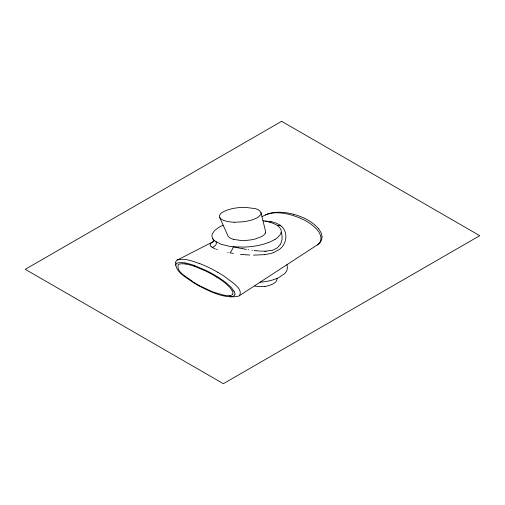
<?xml version="1.0" encoding="UTF-8"?>
<svg xmlns="http://www.w3.org/2000/svg" width="505" height="505" viewBox="0 0 505 505"><rect width="100%" height="100%" fill="white"/><g stroke="black" fill="none" stroke-linecap="round" stroke-linejoin="round"><path stroke-width="0.76" d="M175.702 262.581C175.172 272.58 186.692 277.434 193.39 282.642A133.503 77.076 0 0 0 199.772 286.335C211.576 292.262 224.895 298.966 238.499 296.164A4.305 2.487 0 0 0 239.326 295.747L317.228 244.938M265.346 232.938L265.548 231.284L260.959 212.485L259.147 210.37A12.038 6.95 0 0 0 255.189 208.609L245.493 207.378A33.955 19.607 0 0 0 239.522 207.561L236.536 207.896A34.744 20.061 0 0 0 230.867 208.982L226 210.497L222.149 212.441A12.436 7.177 0 0 0 220.111 214.373L219.454 215.862L219.549 217.125L228.279 236.618A11.886 6.862 0 0 0 233.607 239.345M234.724 294.863L234.168 295.608A3.806 2.197 0 0 1 233.057 296.265L232.048 296.549A6.723 3.882 0 0 1 229.939 296.719M280.509 244.117C282.409 240.557 282.63 235.974 281.171 232.174A14.658 8.465 0 0 0 280.988 229.857C279.221 225.426 274.265 223.627 270.055 222.295M232.698 294.024L232.123 294.731A3.535 2.045 0 0 1 231.195 295.255L229.927 295.577M280.363 244.382L277.308 247.892L272.889 250.108M319.122 243.46L317.374 244.843M211.74 242.64L213.388 241.598M239.326 295.747C244.136 288.38 229.365 280.868 225.028 276.822A138.559 79.998 0 0 0 219.277 273.148L217.781 272.264M274.954 239.496L275.099 239.408A27.466 15.857 0 0 0 277.258 237.893L280.382 234.421A17.183 9.923 0 0 0 281.165 232.243M274.903 239.528L269.695 242.116L263.875 244.098A49.856 28.785 0 0 1 254.337 246.156L251.433 246.547A54.931 31.714 0 0 1 244.117 247.103L233.278 246.8A37.01 21.368 0 0 1 229.238 246.288L221.032 244.25L214.745 240.885M261.994 216.721C273.502 209.682 288.046 213.274 299.736 217.939A60.96 35.192 0 0 1 305.216 220.565A58.479 33.766 0 0 1 311.269 224.365C316.439 228.216 323.307 234.92 320.145 241.945A14.531 8.389 0 0 1 317.247 244.944M213.413 241.567L177.388 259.993C184.906 257.727 192.758 261.382 199.854 263.679M265.371 214.991L266.394 214.511M223.059 225.28L220.956 226.234A31.373 18.111 0 0 0 218.785 227.389L214.657 230.463L212.315 233.859A15.541 8.97 0 0 0 214.707 240.904M273.779 252.525L279.416 249.432A25.578 14.765 0 0 0 280.357 248.643C287.162 243.05 287.938 231.473 281.19 226.101M273.464 252.645L273.205 252.734A23.198 13.395 0 0 1 270.415 253.579L264.633 254.627M211.425 246.901C212.106 247.923 214.309 246.692 215.174 245.676A10.062 5.807 0 0 0 216.058 244.483L216.418 242.855L215.951 241.788M272.542 250.209L266.053 251.155M264.98 286.398L265.643 286.297A19.001 10.971 0 0 0 269.506 285.401L273.382 283.76A13.263 7.657 0 0 0 275.989 281.613L276.929 279.966L277.043 278.4M264.456 254.646L253.491 255.139M265.977 251.162L265.422 251.181M277.447 225.59L277.599 225.583A7.581 4.375 0 0 0 280.041 225.167L281.096 226.013M265.384 251.181L264.885 251.193M264.746 251.193L260.365 251.086M262.991 220.799L271.015 221.613M279.303 212.207L286.013 212.681L293.506 214.189M234.535 222.232L242.059 221.891A39.377 22.738 0 0 0 246.636 221.228L252.197 219.902L256.508 218.16A17.946 10.359 0 0 0 257.544 217.592L260.656 214.77A8.067 4.659 0 0 0 261.028 212.674M249.842 255.031L248.189 254.949M247.778 254.924L246.528 254.848M259.614 251.042L256.389 250.77M246.112 254.823L245.272 254.76M244.856 254.728L244.016 254.659M243.593 254.621L242.747 254.552M242.324 254.507L241.693 254.451M241.264 254.406L240.418 254.318M256.041 250.732L254.823 250.6M254.469 250.562L254.116 250.518M252.418 250.303L251.989 250.246M233.323 253.396L229.939 252.835A38.247 22.081 0 0 0 232.035 249.798A33.519 19.354 0 0 0 233.02 247.74L233.278 246.8L236.908 247.595M248.687 249.767L248.138 249.678M246.478 249.413L242.375 248.681M184.899 262.947L180.436 262.531L177.369 263.067A3.731 2.153 0 0 0 176.523 263.572L175.98 264.222A6.824 3.939 0 0 0 175.696 265.409M186.162 264.083L181.952 263.686L179.06 264.184A3.484 2.014 0 0 0 178.265 264.658C175.753 272.391 188.39 277.655 193.043 281.853A128.365 74.115 0 0 0 199.955 285.918L212.466 291.776L223.829 295.223M264.999 221.121L265.453 221.203A31.815 18.369 0 0 1 270.055 222.288M242.242 248.656L237.792 247.778M271.109 221.632L276.109 223.052L280.054 225.18M228.146 252.494L227.78 252.418M237.912 247.803L237.483 247.715M233.594 239.364L240.26 240.38A28.4 16.4 0 0 0 246.143 240.412L251.099 239.869A29.315 16.924 0 0 0 255.719 238.852L261.596 236.586A12.764 7.367 0 0 0 265.403 232.944M217.409 249.659L216.961 249.508M216.266 249.268L215.875 249.129M194.267 265.46L206.45 270.667A133.825 77.265 0 0 1 212.921 274.07L217.617 276.847A111.384 64.305 0 0 1 226.48 283.103L231.252 287.452L234.143 291.259M194.968 266.47L206.311 271.324A124.905 72.114 0 0 1 213.811 275.332L216.695 277.075M215.067 248.826L212.214 247.475M211.197 246.705L210.604 246.055A5.239 3.024 0 0 1 210.187 244.969M318.623 228.689L321.186 232.881L322.064 236.75M232.155 290.514L229.762 287.313L225.489 283.337A103.55 59.786 0 0 0 216.683 277.081M212.567 238.265L213.533 240.172M219.631 217.327C221.291 220.142 224.813 220.887 227.812 221.525A27.889 16.103 0 0 0 234.535 222.25M286.973 264.67L287.433 267.991L286.872 270.415A21.545 12.442 0 0 1 284.599 273.641L278.848 277.573A31.196 18.01 0 0 1 276.115 278.779L273.483 279.713A36.556 21.103 0 0 1 260.144 282.156M213.659 240.582A3.731 2.153 0 0 1 213.533 241.377M175.816 262.575A6.325 3.649 0 0 1 177.23 259.917M264.967 286.367A17.151 9.904 0 0 1 254.684 285.988M266.312 214.442A20.995 12.12 0 0 1 279.297 212.283M293.43 214.278A51.649 29.82 0 0 1 318.472 228.727M321.969 236.75A21.734 12.549 0 0 1 319.217 243.492M210.213 244.641A5.246 3.03 0 0 1 210.44 244.003A8.118 4.684 0 0 1 211.759 242.646M199.885 263.654A115.954 66.944 0 0 1 217.737 272.29M184.925 262.909A41.555 23.994 0 0 1 194.229 265.497M233.998 291.29A13.023 7.518 0 0 1 234.926 294.876M186.181 264.052A39.314 22.693 0 0 1 194.93 266.501M231.997 290.552A12.164 7.019 0 0 1 232.912 294.036M229.945 295.696A12.41 7.165 0 0 1 223.904 295.128M281.632 121.301L25.25 269.323L223.368 383.699L479.75 235.677L281.632 121.301"/></g></svg>
